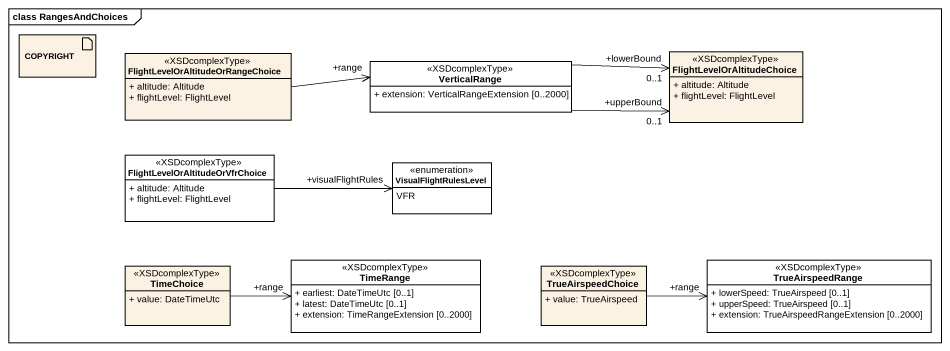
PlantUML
@startuml
mainframe class RangesAndChoices
allowmixing
hide circle
hide empty members
skinparam classAttributeIconSize 0
artifact COPYRIGHT #FCF2E3
class "FlightLevelOrAltitudeOrRangeChoice" as FlightLevelOrAltitudeOrRange <<XSDcomplexType>> #FCF2E3 {
  + altitude: Altitude
  + flightLevel: FlightLevel
}
class VerticalRange <<XSDcomplexType>> {
  + extension: VerticalRangeExtension [0..2000]
}
class FlightLevelOrAltitudeChoice <<XSDcomplexType>> #FCF2E3 {
  + altitude: Altitude
  + flightLevel: FlightLevel
}
class "FlightLevelOrAltitudeOrVfrChoice" as FlightLevelOrAltitudeOrVfrCh <<XSDcomplexType>> {
  + altitude: Altitude
  + flightLevel: FlightLevel
}
enum VisualFlightRulesLevel {
  VFR
}
class TimeChoice <<XSDcomplexType>> #FCF2E3 {
  + value: DateTimeUtc
}
class TimeRange <<XSDcomplexType>> {
  + earliest: DateTimeUtc [0..1]
  + latest: DateTimeUtc [0..1]
  + extension: TimeRangeExtension [0..2000]
}
class TrueAirspeedChoice <<XSDcomplexType>> #FCF2E3 {
  + value: TrueAirspeed
}
class TrueAirspeedRange <<XSDcomplexType>> {
  + lowerSpeed: TrueAirspeed [0..1]
  + upperSpeed: TrueAirspeed [0..1]
  + extension: TrueAirspeedRangeExtension [0..2000]
}
FlightLevelOrAltitudeOrRange -right-> "+range" VerticalRange
VerticalRange -right-> "+upperBound\n0..1" FlightLevelOrAltitudeChoice
VerticalRange -right-> "+lowerBound\n0..1" FlightLevelOrAltitudeChoice
FlightLevelOrAltitudeOrVfrCh -right-> "+visualFlightRules" VisualFlightRulesLevel
TimeChoice -right-> "+range" TimeRange
TrueAirspeedChoice -right-> "+range" TrueAirspeedRange
@enduml
